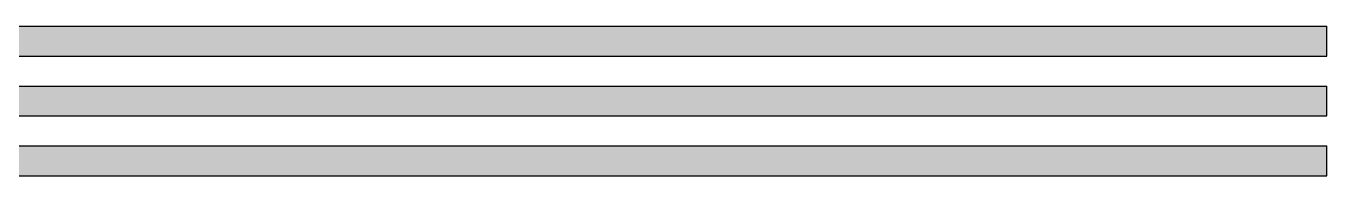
# Model space of a CAD drawing. Extents: x 0 to 180, y 0 to 86.
# Drawn here: x 136.5 to 180, y 81 to 86 of the extents above; entities that cross this region are included whole.
import ezdxf

# ---------------------------------------------------------------- set-up
doc = ezdxf.new("R2010")
doc.units = 0
doc.header["$MEASUREMENT"] = 0
doc.layers.add('SHEET', color=7, linetype='Continuous')

msp = doc.modelspace()

# ---------------------------------------------------------------- linework, layer by layer
at = {"layer": 'SHEET', "color": 5}
for p, q in [((136, 86), (137, 86)), ((137, 86), (138, 86)), ((138, 86), (139, 86)), ((139, 86), (140, 86)), ((140, 86), (141, 86)), ((141, 86), (142, 86)), ((142, 86), (143, 86)), ((143, 86), (144, 86)), ((144, 86), (145, 86)), ((145, 86), (146, 86)), ((146, 86), (147, 86)), ((147, 86), (148, 86)), ((148, 86), (149, 86)), ((149, 86), (150, 86)), ((150, 86), (151, 86)), ((151, 86), (152, 86)), ((152, 86), (153, 86)), ((153, 86), (154, 86)), ((154, 86), (155, 86)), ((155, 86), (156, 86)), ((156, 86), (157, 86)), ((157, 86), (158, 86)), ((158, 86), (159, 86)), ((159, 86), (160, 86)), ((160, 86), (161, 86)), ((161, 86), (162, 86)), ((162, 86), (163, 86)), ((163, 86), (164, 86)), ((164, 86), (165, 86)), ((165, 86), (166, 86)), ((166, 86), (167, 86)), ((167, 86), (168, 86)), ((168, 86), (169, 86)), ((169, 86), (170, 86)), ((170, 86), (171, 86)), ((171, 86), (172, 86)), ((172, 86), (173, 86)), ((173, 86), (174, 86)), ((174, 86), (175, 86)), ((175, 86), (176, 86)), ((176, 86), (177, 86)), ((177, 86), (178, 86)), ((178, 86), (179, 86)), ((179, 86), (180, 86)), ((180, 85), (180, 86)), ((136, 85), (137, 85)), ((137, 85), (138, 85)), ((138, 85), (139, 85)), ((139, 85), (140, 85)), ((140, 85), (141, 85)), ((141, 85), (142, 85)), ((142, 85), (143, 85)), ((143, 85), (144, 85)), ((144, 85), (145, 85)), ((145, 85), (146, 85)), ((146, 85), (147, 85)), ((147, 85), (148, 85)), ((148, 85), (149, 85)), ((149, 85), (150, 85)), ((150, 85), (151, 85)), ((151, 85), (152, 85)), ((152, 85), (153, 85)), ((153, 85), (154, 85)), ((154, 85), (155, 85)), ((155, 85), (156, 85)), ((156, 85), (157, 85)), ((157, 85), (158, 85)), ((158, 85), (159, 85)), ((159, 85), (160, 85)), ((160, 85), (161, 85)), ((161, 85), (162, 85)), ((162, 85), (163, 85)), ((163, 85), (164, 85)), ((164, 85), (165, 85)), ((165, 85), (166, 85)), ((166, 85), (167, 85)), ((167, 85), (168, 85)), ((168, 85), (169, 85)), ((169, 85), (170, 85)), ((170, 85), (171, 85)), ((171, 85), (172, 85)), ((172, 85), (173, 85)), ((173, 85), (174, 85)), ((174, 85), (175, 85)), ((175, 85), (176, 85)), ((176, 85), (177, 85)), ((177, 85), (178, 85)), ((178, 85), (179, 85)), ((179, 85), (180, 85)), ((136, 84), (137, 84)), ((137, 84), (138, 84)), ((138, 84), (139, 84)), ((139, 84), (140, 84)), ((140, 84), (141, 84)), ((141, 84), (142, 84)), ((142, 84), (143, 84)), ((143, 84), (144, 84)), ((144, 84), (145, 84)), ((145, 84), (146, 84)), ((146, 84), (147, 84)), ((147, 84), (148, 84)), ((148, 84), (149, 84)), ((149, 84), (150, 84)), ((150, 84), (151, 84)), ((151, 84), (152, 84)), ((152, 84), (153, 84)), ((153, 84), (154, 84)), ((154, 84), (155, 84)), ((155, 84), (156, 84)), ((156, 84), (157, 84)), ((157, 84), (158, 84)), ((158, 84), (159, 84)), ((159, 84), (160, 84)), ((160, 84), (161, 84)), ((161, 84), (162, 84)), ((162, 84), (163, 84)), ((163, 84), (164, 84)), ((164, 84), (165, 84)), ((165, 84), (166, 84)), ((166, 84), (167, 84)), ((167, 84), (168, 84)), ((168, 84), (169, 84)), ((169, 84), (170, 84)), ((170, 84), (171, 84)), ((171, 84), (172, 84)), ((172, 84), (173, 84)), ((173, 84), (174, 84)), ((174, 84), (175, 84)), ((175, 84), (176, 84)), ((176, 84), (177, 84)), ((177, 84), (178, 84)), ((178, 84), (179, 84)), ((179, 84), (180, 84)), ((180, 83), (180, 84)), ((136, 83), (137, 83)), ((137, 83), (138, 83)), ((138, 83), (139, 83)), ((139, 83), (140, 83)), ((140, 83), (141, 83)), ((141, 83), (142, 83)), ((142, 83), (143, 83)), ((143, 83), (144, 83)), ((144, 83), (145, 83)), ((145, 83), (146, 83)), ((146, 83), (147, 83)), ((147, 83), (148, 83)), ((148, 83), (149, 83)), ((149, 83), (150, 83)), ((150, 83), (151, 83)), ((151, 83), (152, 83)), ((152, 83), (153, 83)), ((153, 83), (154, 83)), ((154, 83), (155, 83)), ((155, 83), (156, 83)), ((156, 83), (157, 83)), ((157, 83), (158, 83)), ((158, 83), (159, 83)), ((159, 83), (160, 83)), ((160, 83), (161, 83)), ((161, 83), (162, 83)), ((162, 83), (163, 83)), ((163, 83), (164, 83)), ((164, 83), (165, 83)), ((165, 83), (166, 83)), ((166, 83), (167, 83)), ((167, 83), (168, 83)), ((168, 83), (169, 83)), ((169, 83), (170, 83)), ((170, 83), (171, 83)), ((171, 83), (172, 83)), ((172, 83), (173, 83)), ((173, 83), (174, 83)), ((174, 83), (175, 83)), ((175, 83), (176, 83)), ((176, 83), (177, 83)), ((177, 83), (178, 83)), ((178, 83), (179, 83)), ((179, 83), (180, 83)), ((136, 82), (137, 82)), ((137, 82), (138, 82)), ((138, 82), (139, 82)), ((139, 82), (140, 82)), ((140, 82), (141, 82)), ((141, 82), (142, 82)), ((142, 82), (143, 82)), ((143, 82), (144, 82)), ((144, 82), (145, 82)), ((145, 82), (146, 82)), ((146, 82), (147, 82)), ((147, 82), (148, 82)), ((148, 82), (149, 82)), ((149, 82), (150, 82)), ((150, 82), (151, 82)), ((151, 82), (152, 82)), ((152, 82), (153, 82)), ((153, 82), (154, 82)), ((154, 82), (155, 82)), ((155, 82), (156, 82)), ((156, 82), (157, 82)), ((157, 82), (158, 82)), ((158, 82), (159, 82)), ((159, 82), (160, 82)), ((160, 82), (161, 82)), ((161, 82), (162, 82)), ((162, 82), (163, 82)), ((163, 82), (164, 82)), ((164, 82), (165, 82)), ((165, 82), (166, 82)), ((166, 82), (167, 82)), ((167, 82), (168, 82)), ((168, 82), (169, 82)), ((169, 82), (170, 82)), ((170, 82), (171, 82)), ((171, 82), (172, 82)), ((172, 82), (173, 82)), ((173, 82), (174, 82)), ((174, 82), (175, 82)), ((175, 82), (176, 82)), ((176, 82), (177, 82)), ((177, 82), (178, 82)), ((178, 82), (179, 82)), ((179, 82), (180, 82)), ((180, 81), (180, 82)), ((136, 81), (137, 81)), ((137, 81), (138, 81)), ((138, 81), (139, 81)), ((139, 81), (140, 81)), ((140, 81), (141, 81)), ((141, 81), (142, 81)), ((142, 81), (143, 81)), ((143, 81), (144, 81)), ((144, 81), (145, 81)), ((145, 81), (146, 81)), ((146, 81), (147, 81)), ((147, 81), (148, 81)), ((148, 81), (149, 81)), ((149, 81), (150, 81)), ((150, 81), (151, 81)), ((151, 81), (152, 81)), ((152, 81), (153, 81)), ((153, 81), (154, 81)), ((154, 81), (155, 81)), ((155, 81), (156, 81)), ((156, 81), (157, 81)), ((157, 81), (158, 81)), ((158, 81), (159, 81)), ((159, 81), (160, 81)), ((160, 81), (161, 81)), ((161, 81), (162, 81)), ((162, 81), (163, 81)), ((163, 81), (164, 81)), ((164, 81), (165, 81)), ((165, 81), (166, 81)), ((166, 81), (167, 81)), ((167, 81), (168, 81)), ((168, 81), (169, 81)), ((169, 81), (170, 81)), ((170, 81), (171, 81)), ((171, 81), (172, 81)), ((172, 81), (173, 81)), ((173, 81), (174, 81)), ((174, 81), (175, 81)), ((175, 81), (176, 81)), ((176, 81), (177, 81)), ((177, 81), (178, 81)), ((178, 81), (179, 81)), ((179, 81), (180, 81))]:
    msp.add_line(p, q, dxfattribs=at)
for points in [[(0, 85), (180, 85), (0, 86), (180, 86)], [(0, 83), (180, 83), (0, 84), (180, 84)], [(44, 81), (180, 81), (44, 82), (180, 82)]]:
    msp.add_solid(points, dxfattribs=at)

doc.saveas('drawing.dxf')
